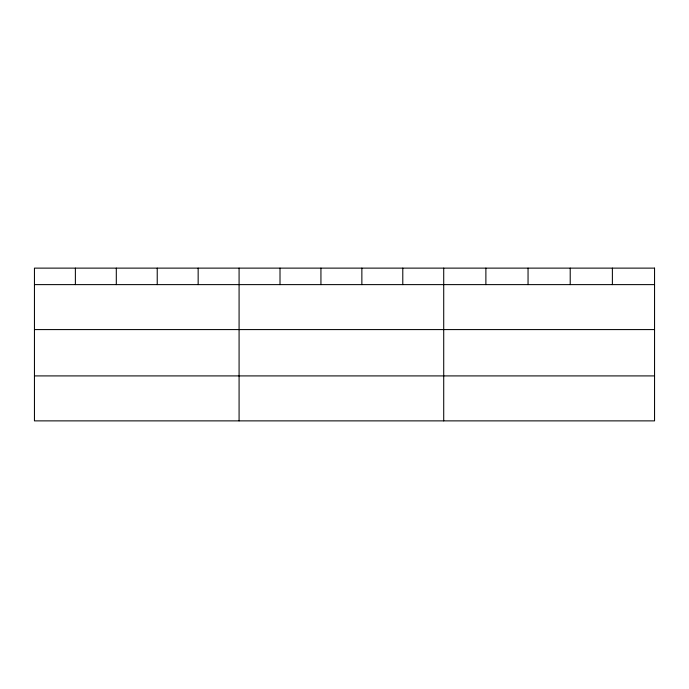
<?xml version="1.0" encoding="UTF-8"?>
<svg xmlns="http://www.w3.org/2000/svg" width="689" height="689" viewBox="0 0 689 689"><rect width="100%" height="100%" fill="white"/><g stroke="black" fill="none" stroke-linecap="round" stroke-linejoin="round"><path stroke-width="1.03" d="M34.45 284.617L654.55 284.617M34.45 329.583L654.55 329.583M34.45 375.91L654.55 375.91M612.383 268.124L612.383 284.617M570.216 268.124L570.216 284.617M528.05 268.124L528.05 284.617M485.883 268.124L485.883 284.617M443.716 268.124L443.716 420.876M402.789 268.124L402.789 284.617M361.863 268.124L361.863 284.617M320.936 268.124L320.936 284.617M280.01 268.124L280.01 284.617M239.083 268.124L239.083 420.876M198.156 268.124L198.156 284.617M157.23 268.124L157.23 284.617M116.303 268.124L116.303 284.617M75.377 268.124L75.377 284.617M654.55 268.124L34.45 268.124L34.45 420.876L654.55 420.876L654.55 268.124"/></g></svg>
